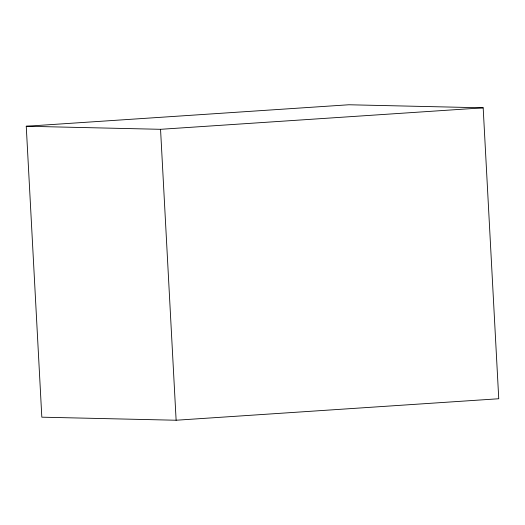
<?xml version="1.0" encoding="UTF-8"?>
<svg xmlns="http://www.w3.org/2000/svg" width="525" height="525" viewBox="0 0 525 525"><rect width="100%" height="100%" fill="white"/><g stroke="black" fill="none" stroke-linecap="round" stroke-linejoin="round"><path stroke-width="0.79" d="M26.25 126.249L348.876 104.764L483.177 107.822L498.75 398.751L176.124 420.236L41.823 417.178L26.25 126.249L160.552 129.308L483.177 107.822M160.552 129.308L176.124 420.236"/></g></svg>
